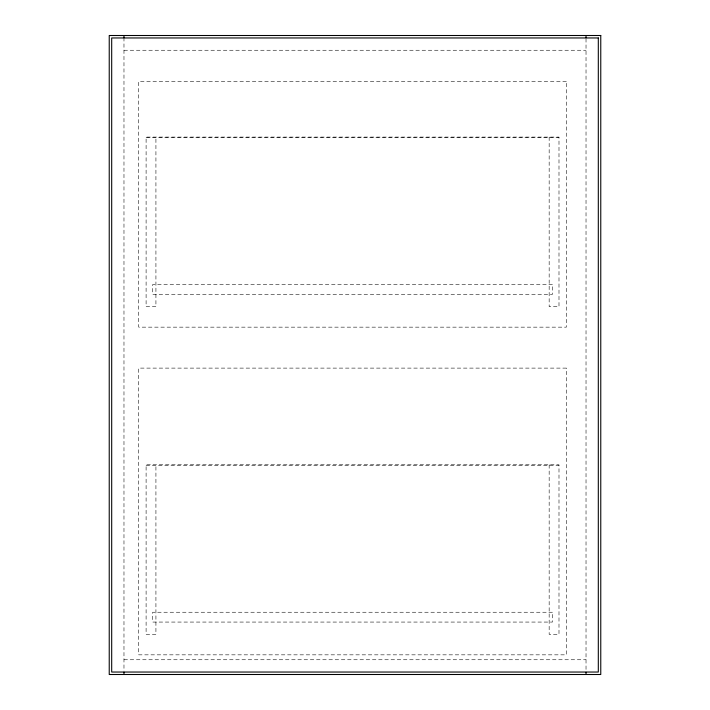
<?xml version="1.0" encoding="UTF-8"?>
<svg xmlns="http://www.w3.org/2000/svg" width="710" height="710" viewBox="0 0 710 710"><rect width="100%" height="100%" fill="white"/><g stroke="black" fill="none" stroke-linecap="round" stroke-linejoin="round"><path stroke-width="0.53" stroke-dasharray="3.55 2.66" d="M123.975 50.25L586.025 50.25M146.1 137.58L558.992 137.58M146.1 465.272L558.992 465.272M123.975 659.75L586.025 659.75M586.025 38.66L586.025 671.341M549.158 137.083L549.158 306.667L558.992 306.667L558.992 137.083L146.1 137.083L146.1 306.667L155.925 306.667L155.925 137.083M549.158 464.775L549.158 634.358L558.992 634.358L558.992 464.775L146.1 464.775L146.1 634.358L155.925 634.358L155.925 464.775M123.975 37.603L123.975 671.341M566.358 81.375L138.725 81.375L138.725 327.15L566.358 327.15L566.358 81.375M552.433 284.55L152.65 284.55L152.65 294.375L552.433 294.375L552.433 284.55M566.358 368.108L138.725 368.108L138.725 654.842L566.358 654.842L566.358 368.108M552.433 612.242L152.65 612.242L152.65 622.066L552.433 622.066L552.433 612.242"/><path stroke-width="1.06" d="M586.025 35.5L586.025 37.719M586.025 672.281L586.025 674.5M123.975 35.5L123.975 37.719M123.975 672.281L123.975 674.5M600.766 35.5L109.233 35.5L109.233 674.5L600.766 674.5L600.766 35.5M598.308 37.958L111.692 37.958L111.692 672.042L598.308 672.042L598.308 37.958"/></g></svg>
